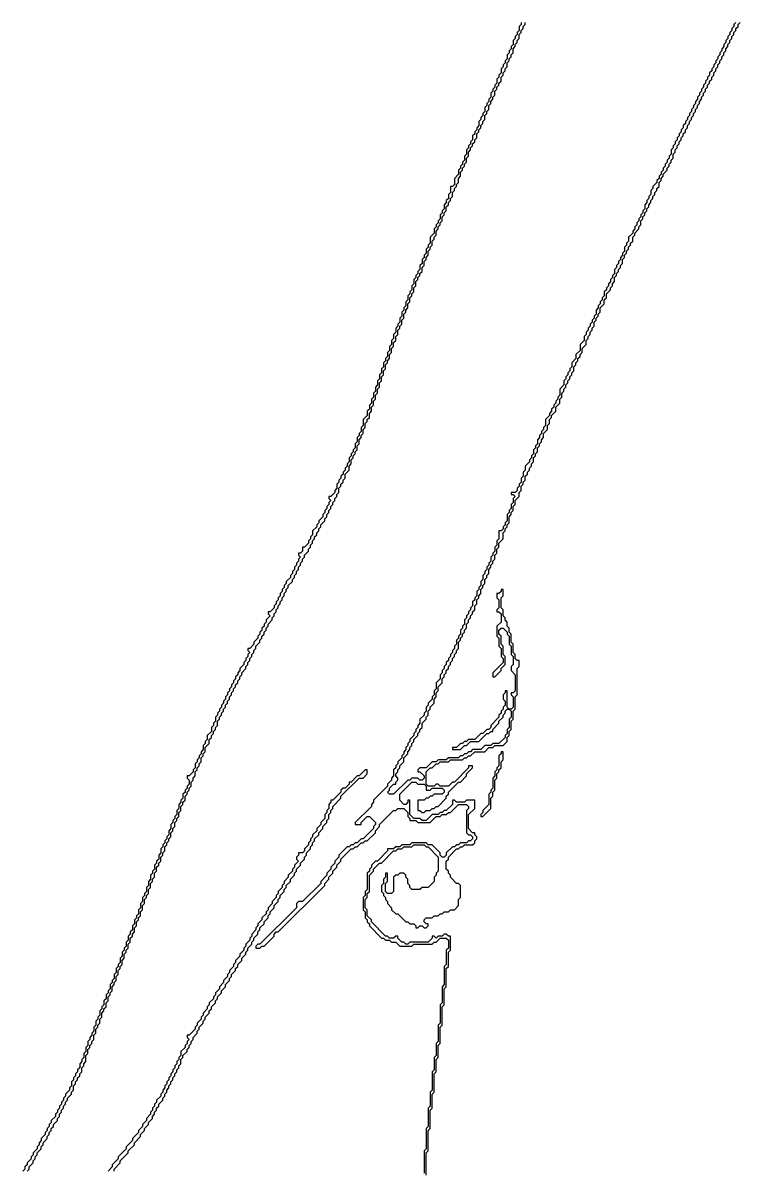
# Model space of a CAD drawing. Header units: metres. Extents: x 0 to 1000, y 0 to 1405.
# Drawn here: x 302.2 to 390.7, y 350.8 to 492.4 of the extents above; entities that cross this region are included whole.
import ezdxf

# ---------------------------------------------------------------- set-up
doc = ezdxf.new("R2010")
doc.units = ezdxf.units.M

msp = doc.modelspace()

# ---------------------------------------------------------------- linework, layer by layer
for points in [[(363.75, 492.5), (363.75, 492.25), (363.5, 492), (363.5, 491.5), (363.25, 491.25), (363.25, 491), (363, 490.75), (363, 490.5), (362.75, 490.25), (362.75, 489.75), (362.5, 489.5), (362.5, 489.25), (362.25, 489), (362.25, 488.75), (362, 488.5), (362, 488), (361.75, 487.75), (361.75, 487.5), (361.5, 487.25), (361.5, 487), (361.25, 486.75), (361.25, 486.25), (361, 486), (361, 485.75), (360.75, 485.5), (360.75, 485), (360.5, 484.75), (360.5, 484.5), (360.25, 484.25), (360.25, 484), (360, 483.75), (360, 483.25), (359.75, 483), (359.75, 482.75), (359.5, 482.5), (359.5, 482.25), (359.25, 482), (359.25, 481.5), (359, 481.25), (359, 481), (358.75, 480.75), (358.75, 480.5), (358.5, 480.25), (358.5, 479.75), (358.25, 479.5), (358.25, 479.25), (358, 479), (358, 478.75), (357.75, 478.5), (357.75, 478), (357.5, 477.75), (357.5, 477.5), (357.25, 477.25), (357.25, 477), (357, 476.75), (357, 476.25), (356.75, 476), (356.75, 475.5), (356.5, 475.25), (356.5, 475), (356.25, 474.75), (356.25, 474.5), (356, 474.25), (356, 473.75), (355.5, 473.25), (355.5, 472.5), (355.25, 472.25), (355, 472.25), (355, 471.5), (354.75, 471.25), (354.75, 470.75), (354.5, 470.5), (354.5, 470.25), (354.25, 470), (354.25, 469.5), (354, 469.25), (354, 469), (353.75, 468.75), (353.75, 468.25), (353.5, 468), (353.5, 467.75), (353.25, 467.5), (353.25, 467.25), (353, 467), (353, 466.5), (352.5, 466), (352.5, 465.25), (352.25, 465), (352.25, 464.75), (352, 464.5), (352, 464), (351.75, 463.75), (351.75, 463.5), (351.5, 463.25), (351.5, 462.75), (351.25, 462.5), (351.25, 462), (351, 461.75), (351, 461.5), (350.75, 461.25), (350.75, 461), (350.5, 460.75), (350.5, 460.25), (350.25, 460), (350.25, 459.5), (350, 459.25), (350, 459), (349.75, 458.75), (349.75, 458.25), (349.5, 458), (349.5, 457.5), (349.25, 457.25), (349.25, 457), (349, 456.75), (349, 456.25), (348.75, 456), (348.75, 455.5), (348.5, 455.25), (348.5, 455), (348.25, 454.75), (348.25, 454.25), (348, 454), (348, 453.5), (347.75, 453.25), (347.75, 452.75), (347.5, 452.5), (347.5, 452), (347.25, 451.75), (347.25, 451.25), (347, 451), (347, 450.75), (346.75, 450.5), (346.75, 450), (346.5, 449.75), (346.5, 449.25), (346.25, 449), (346.25, 448.5), (346, 448.25), (346, 447.75), (345.75, 447.5), (345.75, 447), (345.5, 446.75), (345.5, 446.25), (345.25, 446), (345.25, 445.5), (345, 445.25), (345, 444.75), (344.75, 444.5), (344.75, 444), (344.25, 443.5), (344.25, 442.75), (344, 442.5), (344, 442), (343.75, 441.75), (343.75, 441.5), (343.5, 441.25), (343.5, 440.75), (343.25, 440.5), (343.25, 440), (343, 439.75), (343, 439.5), (342.75, 439.25), (342.75, 439), (342.5, 438.75), (342.5, 438.25), (342.25, 438), (342.25, 437.75), (342, 437.5), (342, 437.25), (341.75, 437), (341.75, 436.75), (341.5, 436.5), (341.5, 436.25), (341.25, 436), (341.25, 435.75), (341, 435.5), (341, 435), (340.75, 434.75), (340.75, 434.5), (340.25, 434), (340, 434), (340, 433.75), (340.25, 433.5), (340, 433.25), (340, 433), (339.75, 432.75), (339.75, 432.5), (339.5, 432.25), (339.5, 432), (339.25, 431.75), (339.25, 431.5), (338.75, 431), (338.75, 430.75), (338.5, 430.5), (338.5, 430.25), (338, 429.75), (338, 429.25), (337.75, 429), (337.75, 428.75), (337.5, 428.5), (337.5, 428.25), (337, 427.75), (336.75, 427.75), (336.75, 427.25), (336.5, 427), (336.25, 427), (336.25, 426.75), (336.5, 426.5), (336.25, 426.25), (336.25, 426), (336, 425.75), (336, 425.5), (335.75, 425.25), (335.75, 425), (335.5, 424.75), (335.5, 424.5), (335.25, 424.25), (335.25, 424), (334.75, 423.5), (334.75, 423.25), (334.5, 423), (334.5, 422.75), (334.25, 422.5), (334.25, 422.25), (334, 422), (334, 421.75), (333.75, 421.5), (333.75, 421.25), (333.5, 421), (333.5, 420.75), (333.25, 420.5), (333.25, 420.25), (332.75, 419.75), (332.5, 419.75), (332.5, 419.5), (332.75, 419.25), (332.25, 418.75), (332.25, 418.5), (332, 418.25), (332, 418), (331.75, 417.75), (331.75, 417.5), (331.5, 417.25), (331.5, 417), (331.25, 416.75), (331.25, 416.5), (330.75, 416), (330.75, 415.75), (330.25, 415.25), (330, 415.25), (330, 415), (330.25, 414.75), (330, 414.5), (330, 414.25), (329.75, 414), (329.75, 413.75), (329.5, 413.5), (329.5, 413.25), (329, 412.75), (329, 412.5), (328.75, 412.25), (328.75, 412), (328.5, 411.75), (328.5, 411.5), (328.25, 411.25), (328.25, 411), (328, 410.75), (328, 410.5), (327.75, 410.25), (327.75, 410), (327.5, 409.75), (327.5, 409.5), (327.25, 409.25), (327.25, 409), (327, 408.75), (327, 408.5), (326.75, 408.25), (326.75, 408), (326.5, 407.75), (326.5, 407.5), (326.25, 407.25), (326.25, 407), (326, 406.75), (326, 406.25), (325.75, 406), (325.75, 405.75), (325.5, 405.5), (325.5, 405), (325, 404.5), (325, 404), (324.75, 403.75), (324.75, 403.5), (324.5, 403.25), (324.5, 402.75), (324.25, 402.5), (324.25, 402.25), (324, 402), (324, 401.75), (323.75, 401.5), (323.75, 401.25), (323.5, 401), (323.5, 400.5), (323.25, 400.25), (323.25, 400), (322.75, 399.5), (322.5, 399.5), (322.5, 399.25), (322.75, 399), (322.75, 398.5), (322.5, 398.25), (322.5, 398), (322.25, 397.75), (322.25, 397.5), (322, 397.25), (322, 396.75), (321.75, 396.5), (321.75, 396.25), (321.5, 396), (321.5, 395.5), (321.25, 395.25), (321.25, 394.75), (321, 394.5), (321, 394.25), (320.75, 394), (320.75, 393.75), (320.5, 393.5), (320.5, 393), (320.25, 392.75), (320.25, 392.25), (320, 392), (320, 391.75), (319.75, 391.5), (319.75, 391.25), (319.5, 391), (319.5, 390.75), (319.25, 390.5), (319.25, 390), (319, 389.75), (319, 389.25), (318.75, 389), (318.75, 388.75), (318.5, 388.5), (318.5, 388), (318.25, 387.75), (318.25, 387.5), (318, 387.25), (318, 386.75), (317.75, 386.5), (317.75, 386), (317.5, 385.75), (317.5, 385.25), (317.25, 385), (317.25, 384.75), (317, 384.5), (317, 384), (316.75, 383.75), (316.75, 383.25), (316.5, 383), (316.5, 382.5), (316.25, 382.25), (316.25, 382), (316, 381.75), (316, 381.25), (315.75, 381), (315.75, 380.5), (315.5, 380.25), (315.5, 380), (315.25, 379.75), (315.25, 379.25), (315, 379), (315, 378.5), (314.75, 378.25), (314.75, 378), (314.5, 377.75), (314.5, 377.25), (314.25, 377), (314.25, 376.5), (314, 376.25), (314, 376), (313.75, 375.75), (313.75, 375.25), (313.5, 375), (313.5, 374.5), (313.25, 374.25), (313.25, 374), (313, 373.75), (313, 373.25), (312.75, 373), (312.75, 372.75), (312.5, 372.5), (312.5, 372), (312.25, 371.75), (312.25, 371.25), (312, 371), (312, 370.75), (311.75, 370.5), (311.75, 370), (311.5, 369.75), (311.5, 369.5), (311.25, 369.25), (311.25, 368.75), (311, 368.5), (311, 368), (310.75, 367.75), (310.75, 367.5), (310.5, 367.25), (310.5, 367), (310.25, 366.75), (310.25, 366.25), (310, 366), (310, 365.5), (309.75, 365.25), (309.75, 364.75), (309.5, 364.5), (309.5, 364.25), (309.25, 364), (309.25, 363.5), (309, 363.25), (309, 363), (308.75, 362.75), (308.75, 362.5), (308.5, 362.25), (308.5, 362), (308.25, 361.75), (308.25, 361.25), (308, 361), (308, 360.75), (307.5, 360.25), (307.5, 360), (307.25, 359.75), (307.25, 359.5), (307, 359.25), (307, 359), (306.75, 358.75), (306.75, 358.5), (306.5, 358.25), (306.5, 358), (306.25, 357.75), (306.25, 357.5), (305.75, 357), (305.75, 356.75), (305.5, 356.5), (305.5, 356.25), (305.25, 356), (305.25, 355.75), (305, 355.5), (305, 355.25), (304.5, 354.75), (304.5, 354.5), (304.25, 354.25), (304.25, 354), (304, 353.75), (304, 353.5), (303.5, 353), (303.5, 352.75), (303.25, 352.5), (303.25, 352.25), (302.75, 351.75), (302.75, 351.5), (302.5, 351.25), (302.5, 351), (302.25, 350.75)], [(302.75, 350.75), (303, 351), (303, 351.25), (303.5, 351.75), (303.5, 352), (303.75, 352.25), (303.75, 352.5), (304, 352.75), (304, 353), (304.5, 353.5), (304.5, 353.75), (304.75, 354), (304.75, 354.25), (305.25, 354.75), (305.25, 355), (305.5, 355.25), (305.5, 355.5), (305.75, 355.75), (305.75, 356), (306, 356.25), (306, 356.5), (306.5, 357), (306.5, 357.25), (306.75, 357.5), (306.75, 357.75), (307, 358), (307, 358.25), (307.25, 358.5), (307.25, 358.75), (307.5, 359), (307.5, 359.25), (307.75, 359.5), (307.75, 359.75), (308.25, 360.25), (308.25, 360.5), (308.5, 360.75), (308.5, 361.25), (308.75, 361.5), (308.75, 361.75), (309, 362), (309, 362.25), (309.25, 362.5), (309.25, 362.75), (309.5, 363), (309.5, 363.5), (309.75, 363.75), (309.75, 364), (310, 364.25), (310, 365), (310.25, 365.25), (310.25, 365.75), (310.5, 366), (310.5, 366.25), (310.75, 366.5), (310.75, 366.75), (311, 367), (311, 367.5), (311.25, 367.75), (311.25, 368.25), (311.5, 368.5), (311.5, 368.75), (311.75, 369), (311.75, 369.5), (312, 369.75), (312, 370.25), (312.25, 370.5), (312.25, 370.75), (312.5, 371), (312.5, 371.5), (312.75, 371.75), (312.75, 372.25), (313, 372.5), (313, 372.75), (313.25, 373), (313.25, 373.5), (313.5, 373.75), (313.5, 374), (313.75, 374.25), (313.75, 374.75), (314, 375), (314, 375.5), (314.25, 375.75), (314.25, 376), (314.5, 376.25), (314.5, 376.75), (314.75, 377), (314.75, 377.5), (315, 377.75), (315, 378), (315.25, 378.25), (315.25, 378.75), (315.5, 379), (315.5, 379.5), (315.75, 379.75), (315.75, 380), (316, 380.25), (316, 380.75), (316.25, 381), (316.25, 381.5), (316.5, 381.75), (316.5, 382), (316.75, 382.25), (316.75, 382.75), (317, 383), (317, 383.5), (317.25, 383.75), (317.25, 384.25), (317.5, 384.5), (317.5, 384.75), (317.75, 385), (317.75, 385.5), (318, 385.75), (318, 386.25), (318.25, 386.5), (318.25, 386.75), (318.5, 387), (318.5, 387.5), (318.75, 387.75), (318.75, 388.25), (319, 388.5), (319, 388.75), (319.25, 389), (319.25, 389.5), (319.5, 389.75), (319.5, 390), (319.75, 390.25), (319.75, 390.75), (320, 391), (320, 391.25), (320.25, 391.5), (320.25, 391.75), (320.5, 392), (320.5, 392.5), (320.75, 392.75), (320.75, 393), (321, 393.25), (321, 393.75), (321.25, 394), (321.25, 394.25), (321.5, 394.5), (321.5, 395), (321.75, 395.25), (321.75, 395.75), (322, 396), (322, 396.25), (322.25, 396.5), (322.25, 397), (322.5, 397.25), (322.5, 397.5), (322.75, 397.75), (322.75, 398), (323, 398.25), (323, 398.75), (323.25, 399), (323.25, 399.25), (323.5, 399.5), (323.5, 400), (323.75, 400.25), (323.75, 400.5), (324, 400.75), (324, 401), (324.25, 401.25), (324.25, 401.75), (324.5, 402), (324.5, 402.25), (324.75, 402.5), (324.75, 403), (325.25, 403.5), (325.25, 404), (325.5, 404.25), (325.5, 404.5), (325.75, 404.75), (325.75, 405), (326, 405.25), (326, 405.5), (326.25, 405.75), (326.25, 406.25), (326.5, 406.5), (326.5, 406.75), (326.75, 407), (326.75, 407.25), (327, 407.5), (327, 407.75), (327.25, 408), (327.25, 408.25), (327.5, 408.5), (327.5, 408.75), (327.75, 409), (327.75, 409.25), (328, 409.5), (328, 409.75), (328.25, 410), (328.25, 410.25), (328.5, 410.5), (328.5, 410.75), (328.75, 411), (328.75, 411.25), (329, 411.5), (329, 411.75), (329.25, 412), (329.25, 412.25), (329.75, 412.75), (329.75, 413), (330, 413.25), (330, 413.5), (330.25, 413.75), (330.25, 414), (330.5, 414.25), (330.5, 414.5), (330.75, 414.75), (330.75, 415), (331, 415.25), (331, 415.5), (331.5, 416), (331.5, 416.25), (331.75, 416.5), (331.75, 416.75), (332, 417), (332, 417.25), (332.25, 417.5), (332.25, 417.75), (332.5, 418), (332.5, 418.25), (333, 418.75), (333, 419), (333.25, 419.25), (333.25, 419.5), (333.5, 419.75), (333.5, 420), (333.75, 420.25), (333.75, 420.5), (334, 420.75), (334, 421), (334.25, 421.25), (334.25, 421.5), (334.5, 421.75), (334.5, 422), (334.75, 422.25), (334.75, 422.5), (335, 422.75), (335, 423), (335.5, 423.5), (335.5, 423.75), (335.75, 424), (335.75, 424.25), (336, 424.5), (336, 424.75), (336.25, 425), (336.25, 425.25), (336.5, 425.5), (336.5, 425.75), (336.75, 426), (336.75, 426.25), (337, 426.5), (337, 426.75), (337.5, 427.25), (337.5, 427.5), (337.75, 427.75), (337.75, 428), (338, 428.25), (338, 428.5), (338.25, 428.75), (338.25, 429), (338.5, 429.25), (338.5, 429.5), (338.75, 429.75), (338.75, 430), (339, 430.25), (339, 430.5), (339.5, 431), (339.5, 431.25), (339.75, 431.5), (339.75, 431.75), (340, 432), (340, 432.25), (340.25, 432.5), (340.25, 432.75), (340.5, 433), (340.5, 433.25), (340.75, 433.5), (340.75, 433.75), (341, 434), (341, 434.25), (341.25, 434.5), (341.25, 435), (341.5, 435.25), (341.5, 435.5), (341.75, 435.75), (341.75, 436), (342, 436.25), (342, 436.75), (342.5, 437.25), (342.5, 437.75), (342.75, 438), (342.75, 438.5), (343, 438.75), (343, 439), (343.25, 439.25), (343.25, 439.5), (343.5, 439.75), (343.5, 440.25), (343.75, 440.5), (343.75, 441), (344, 441.25), (344, 441.5), (344.25, 441.75), (344.25, 442.25), (344.5, 442.5), (344.5, 443), (344.75, 443.25), (344.75, 443.5), (345, 443.75), (345, 444.25), (345.25, 444.5), (345.25, 445), (345.5, 445.25), (345.5, 445.75), (345.75, 446), (345.75, 446.5), (346, 446.75), (346, 447.25), (346.25, 447.5), (346.25, 448), (346.5, 448.25), (346.5, 448.75), (346.75, 449), (346.75, 449.5), (347, 449.75), (347, 450.25), (347.25, 450.5), (347.25, 450.75), (347.5, 451), (347.5, 451.5), (347.75, 451.75), (347.75, 452.25), (348, 452.5), (348, 453), (348.25, 453.25), (348.25, 453.75), (348.5, 454), (348.5, 454.5), (348.75, 454.75), (348.75, 455), (349, 455.25), (349, 455.75), (349.25, 456), (349.25, 456.5), (349.5, 456.75), (349.5, 457), (349.75, 457.25), (349.75, 457.75), (350, 458), (350, 458.5), (350.25, 458.75), (350.25, 459), (350.5, 459.25), (350.5, 459.75), (350.75, 460), (350.75, 460.5), (351, 460.75), (351, 461), (351.25, 461.25), (351.25, 461.5), (351.5, 461.75), (351.5, 462.25), (351.75, 462.5), (351.75, 463), (352, 463.25), (352, 463.5), (352.25, 463.75), (352.25, 464.25), (352.5, 464.5), (352.5, 464.75), (352.75, 465), (352.75, 465.5), (353, 465.75), (353, 466), (353.25, 466.25), (353.25, 466.75), (353.5, 467), (353.5, 467.25), (353.75, 467.5), (353.75, 467.75), (354, 468), (354, 468.5), (354.25, 468.75), (354.25, 469), (354.5, 469.25), (354.5, 469.75), (354.75, 470), (354.75, 470.25), (355, 470.5), (355, 470.75), (355.25, 471), (355.25, 471.5), (355.5, 471.75), (355.5, 472), (355.75, 472.25), (355.75, 472.5), (356, 472.75), (356, 473.25), (356.25, 473.5), (356.25, 474), (356.5, 474.25), (356.5, 474.5), (356.75, 474.75), (356.75, 475), (357, 475.25), (357, 475.75), (357.25, 476), (357.25, 476.5), (357.5, 476.75), (357.5, 477), (357.75, 477.25), (357.75, 477.5), (358, 477.75), (358, 478), (358.25, 478.25), (358.25, 478.75), (358.5, 479), (358.5, 479.25), (358.75, 479.5), (358.75, 479.75), (359, 480), (359, 480.25), (359.25, 480.5), (359.25, 481), (359.5, 481.25), (359.5, 481.5), (359.75, 481.75), (359.75, 482.25), (360, 482.5), (360, 482.75), (360.25, 483), (360.25, 483.25), (360.5, 483.5), (360.5, 484), (360.75, 484.25), (360.75, 484.5), (361, 484.75), (361, 485), (361.25, 485.25), (361.25, 485.75), (361.5, 486), (361.5, 486.25), (361.75, 486.5), (361.75, 486.75), (362, 487), (362, 487.5), (362.25, 487.75), (362.25, 488), (362.5, 488.25), (362.5, 488.5), (362.75, 488.75), (362.75, 489.25), (363, 489.5), (363, 489.75), (363.25, 490), (363.25, 490.25), (363.5, 490.5), (363.5, 491), (363.75, 491.25), (363.75, 491.5), (364, 491.75), (364, 492), (364.25, 492.25), (364.25, 492.5)], [(390.25, 492.5), (390, 492.25), (390, 492), (389.75, 491.75), (389.75, 491.5), (389.5, 491.25), (389.5, 491), (389.25, 490.75), (389.25, 490.5), (389, 490.25), (389, 490), (388.75, 489.75), (388.75, 489.5), (388.5, 489.25), (388.5, 489), (388.25, 488.75), (388.25, 488.5), (388, 488.25), (388, 488), (387.75, 487.75), (387.75, 487.5), (387.5, 487.25), (387.5, 487), (387.25, 486.75), (387.25, 486.5), (387, 486.25), (387, 486), (386.75, 485.75), (386.75, 485.5), (386.5, 485.25), (386.5, 485), (386.25, 484.75), (386.25, 484.5), (386, 484.25), (386, 484), (385.75, 483.75), (385.75, 483.5), (385.5, 483.25), (385.5, 483), (385.25, 482.75), (385.25, 482.5), (385, 482.25), (385, 482), (384.75, 481.75), (384.75, 481.5), (384.5, 481.25), (384.5, 481), (384.25, 480.75), (384.25, 480.5), (384, 480.25), (384, 480), (383.75, 479.75), (383.75, 479.5), (383.5, 479.25), (383.5, 479), (383.25, 478.75), (383.25, 478.5), (383, 478.25), (383, 478), (382.75, 477.75), (382.75, 477.5), (382.5, 477.25), (382.5, 477), (382.25, 476.75), (382.25, 476.25), (382, 476), (382, 475.75), (381.75, 475.5), (381.75, 475.25), (381.5, 475), (381.5, 474.75), (381.25, 474.5), (381.25, 474.25), (381, 474), (381, 473.75), (380.75, 473.5), (380.75, 473.25), (380.5, 473), (380.5, 472.75), (380, 472.25), (380, 472), (379.75, 471.75), (379.75, 471.25), (379.5, 471), (379.5, 470.75), (379.25, 470.5), (379.25, 470.25), (379, 470), (379, 469.5), (378.75, 469.25), (378.75, 469), (378.5, 468.75), (378.5, 468.5), (378.25, 468.25), (378.25, 468), (378, 467.75), (378, 467.5), (377.75, 467.25), (377.75, 467), (377.5, 466.75), (377.5, 466.5), (377, 466), (377, 465.5), (376.75, 465.25), (376.75, 465), (376.5, 464.75), (376.5, 464.25), (376.25, 464), (376.25, 463.75), (376, 463.5), (376, 463.25), (375.75, 463), (375.75, 462.75), (375.5, 462.5), (375.5, 462.25), (375.25, 462), (375.25, 461.5), (375, 461.25), (375, 461), (374.75, 460.75), (374.75, 460.5), (374.5, 460.25), (374.5, 460), (374.25, 459.75), (374.25, 459.5), (374, 459.25), (374, 458.75), (373.75, 458.5), (373.75, 458.25), (373.5, 458), (373.5, 457.75), (373.25, 457.5), (373.25, 457.25), (373, 457), (373, 456.5), (372.75, 456.25), (372.75, 456), (372.5, 455.75), (372.5, 455.5), (372.25, 455.25), (372.25, 455), (372, 454.75), (372, 454.5), (371.75, 454.25), (371.75, 454), (371.5, 453.75), (371.5, 453.25), (371, 452.75), (371, 452), (370.5, 451.5), (370.5, 451), (370, 450.5), (370, 450), (369.75, 449.75), (369.75, 449.5), (369.5, 449.25), (369.5, 449), (369.25, 448.75), (369.25, 448.5), (369, 448.25), (369, 447.75), (368.5, 447.25), (368.5, 446.5), (368.25, 446.25), (368.25, 446), (368, 445.75), (368, 445.5), (367.75, 445.25), (367.75, 445), (367.5, 444.75), (367.5, 444.5), (367.25, 444.25), (367.25, 444), (366.75, 443.5), (366.75, 442.75), (366.5, 442.5), (366.5, 442.25), (366.25, 442), (366.25, 441.75), (366, 441.5), (366, 441.25), (365.75, 441), (365.75, 440.5), (365.5, 440.25), (365.5, 440), (365.25, 439.75), (365.25, 439.25), (365, 439), (365, 438.75), (364.75, 438.5), (364.75, 438.25), (364.25, 437.75), (364.25, 437.25), (364, 437), (364, 436.5), (363.75, 436.25), (363.75, 435.75), (363.5, 435.5), (363.5, 435.25), (363.25, 435), (363.25, 434.75), (363, 434.5), (362.5, 434.5), (362.5, 434.25), (362.75, 434.25), (363, 434), (362.75, 433.75), (362.75, 433.25), (362.5, 433), (362.5, 432.5), (362.25, 432.25), (362.25, 432), (362, 431.75), (362, 431), (361.75, 430.75), (361.75, 430.5), (361.5, 430.25), (361.5, 430), (361.25, 429.75), (361, 429.75), (361, 428.75), (360.75, 428.5), (360.75, 428), (360.5, 427.75), (360.5, 427.25), (360.25, 427), (360.25, 426.75), (360, 426.5), (360, 426), (359.75, 425.75), (359.75, 425.5), (359.5, 425.25), (359.5, 425), (359.25, 424.75), (359.25, 424.5), (359, 424.25), (359, 423.75), (358.75, 423.5), (358.75, 423), (358.5, 422.75), (358.5, 422.5), (358.25, 422.25), (358.25, 421.75), (358, 421.5), (358, 421.25), (357.75, 421), (357.75, 420.5), (357.5, 420.25), (357.5, 420), (357.25, 419.75), (357.25, 419.5), (357, 419.25), (357, 419), (356.75, 418.75), (356.75, 418.25), (356.5, 418), (356.5, 417.75), (356.25, 417.5), (356.25, 417), (356, 416.75), (356, 416.5), (355.75, 416.25), (355.75, 415.75), (355.5, 415.5), (355.5, 415.25), (355.25, 415), (355.25, 414.75), (355, 414.5), (355, 414.25), (354.75, 414), (354.75, 413.75), (354.5, 413.5), (354.5, 413.25), (354.25, 413), (354.25, 412.75), (354, 412.5), (354, 412.25), (353.75, 412), (353.75, 411.5), (353.25, 411), (353.25, 410.25), (353, 410), (353, 409.5), (352.75, 409.25), (352.75, 409), (352.25, 408.5), (352.25, 408.25), (352, 408), (352, 407.5), (351.75, 407.25), (351.75, 407), (351.25, 406.5), (351.25, 406), (351, 405.75), (351, 405.5), (350.75, 405.25), (350.75, 405), (350.5, 404.75), (350.5, 404.5), (350, 404), (350, 403.75), (349.75, 403.5), (349.75, 403.25), (349.5, 403), (349.5, 402.75), (349.25, 402.5), (349.25, 402.25), (349, 402), (349, 401.75), (348.5, 401.25), (348.5, 401), (348.25, 400.75), (348.25, 400.5), (348, 400.25), (348, 399.5), (347.75, 399.25), (347.75, 399), (347.25, 398.5), (347.25, 398.25), (345.5, 396.5), (345.5, 396.25), (345.25, 396), (345.25, 395.75), (343.25, 393.75), (343.25, 393.5), (344, 393.5), (344, 393.75), (344.75, 394.5), (345, 394.5), (345.75, 393.75), (345.75, 393.5), (345.5, 393.25), (345.5, 393), (344.25, 391.75), (344, 391.75), (343.5, 391.25), (343.25, 391.25), (343, 391), (342.75, 391), (342.5, 390.75), (342.25, 390.75), (341.25, 389.75), (341.25, 389.5), (340.75, 389), (340.75, 388.75), (340.25, 388.25), (340.25, 388), (339.75, 387.5), (339.75, 387.25), (339, 386.5), (339, 386.25), (336.75, 384), (336.25, 384), (336, 383.75), (336, 383.25), (331.5, 378.75), (331.25, 378.75), (331, 378.5), (331, 378.25), (331.5, 378.25), (331.75, 378.5), (332, 378.5), (333.25, 379.75), (333.25, 380), (333.5, 380.25), (333.75, 380.25), (339.5, 386), (339.5, 386.25), (340, 386.75), (340, 387), (340.5, 387.5), (340.5, 387.75), (341, 388.25), (341, 388.5), (341.5, 389), (341.5, 389.25), (342.75, 390.5), (343, 390.5), (343.25, 390.75), (343.5, 390.75), (344, 391.25), (344.25, 391.25), (344.5, 391.5), (344.75, 391.5), (345.75, 392.5), (345.75, 392.75), (346.25, 393.25), (346.25, 393.5), (348, 395.25), (348.25, 395.25), (348.5, 395.5), (349.25, 395.5), (349.75, 395), (349.75, 394.5), (350, 394.25), (350, 394), (350.75, 394), (351, 393.75), (352.5, 393.75), (353.25, 394.5), (353.75, 394.5), (354, 394.75), (354.5, 394.75), (354.75, 395), (355, 395), (356, 396), (357, 396), (357.25, 395.75), (357.25, 395.5), (357, 395.25), (357, 392.5), (357.25, 392.25), (357.5, 392.25), (357.75, 392), (357.75, 391.75), (357.5, 391.5), (357.25, 391.5), (357, 391.25), (356.25, 391.25), (356, 391), (355.75, 391), (355.5, 390.75), (355.25, 390.75), (354.5, 390), (354.5, 389.75), (354.25, 389.5), (354, 389.5), (353.75, 389.75), (353.75, 390), (352.75, 391), (352.25, 391), (352, 391.25), (350.25, 391.25), (350, 391), (349, 391), (348.75, 390.75), (348.25, 390.75), (348, 390.5), (347.25, 390.5), (347.25, 390.25), (346, 389), (345.75, 389), (345.25, 388.5), (345.25, 388.25), (345, 388), (345, 387.75), (344.75, 387.5), (344.75, 385.5), (344.5, 385.25), (344.5, 384.75), (344.25, 384.5), (344.25, 383), (344.5, 382.75), (344.5, 382), (344.75, 381.75), (344.75, 381.5), (345, 381.25), (345, 381), (346.5, 379.5), (346.75, 379.5), (347, 379.25), (347.5, 379.25), (347.75, 379), (348.25, 379), (348.75, 378.5), (350.25, 378.5), (350.5, 378.75), (352.75, 378.75), (353, 379), (353.25, 379), (353.75, 379.5), (354.5, 379.5), (354.75, 379.25), (354.75, 378.25), (354.5, 378), (354.5, 376.25), (354.25, 376), (354.25, 373.75), (354, 373.5), (354, 371.5), (353.75, 371.25), (353.75, 369), (353.5, 368.75), (353.5, 366.75), (353.25, 366.5), (353.25, 365), (353, 364.75), (353, 363.25), (352.75, 363), (352.75, 360.75), (352.5, 360.5), (352.5, 358.75), (352.25, 358.5), (352.25, 356.25), (352, 356), (352, 353.5), (351.75, 353.25), (351.75, 350.5)], [(352, 350.25), (352, 353), (352.25, 353.25), (352.25, 355.75), (352.5, 356), (352.5, 358.25), (352.75, 358.5), (352.75, 360.25), (353, 360.5), (353, 362.75), (353.25, 363), (353.25, 364.5), (353.5, 364.75), (353.5, 366.25), (353.75, 366.5), (353.75, 368.5), (354, 368.75), (354, 371), (354.25, 371.25), (354.25, 373.25), (354.5, 373.5), (354.5, 375.75), (354.75, 376), (354.75, 377.75), (355, 378), (355, 379.75), (354.75, 379.75), (354.5, 380), (354.25, 380), (354, 379.75), (353.5, 379.75), (353.25, 379.5), (353, 379.75), (352.75, 379.75), (352.75, 379.5), (352.25, 379), (350, 379), (349.75, 378.75), (349.5, 378.75), (349.25, 379), (349, 379), (348.5, 379.5), (348.5, 379.75), (348.25, 379.75), (348, 379.5), (347.5, 379.5), (347.25, 379.75), (347, 379.75), (345.25, 381.5), (345.25, 381.75), (344.75, 382.25), (344.75, 383), (344.5, 383.25), (344.5, 384.25), (344.75, 384.5), (344.75, 385), (345, 385.25), (345, 387.25), (345.5, 387.75), (345.5, 388), (346.25, 388.75), (346.5, 388.75), (348, 390.25), (348.25, 390.25), (348.5, 390.5), (349, 390.5), (349.25, 390.75), (350.25, 390.75), (350.5, 391), (351.75, 391), (352, 390.75), (352.25, 390.75), (353.5, 389.5), (353.5, 387.75), (353.25, 387.5), (353.25, 387.25), (353, 387), (353, 386.5), (352.25, 385.75), (351.5, 385.75), (351.25, 385.5), (350.25, 385.5), (350, 385.75), (350, 386), (349.75, 386.25), (349.75, 386.75), (349.5, 387), (349.5, 387.25), (349.25, 387.5), (348.75, 387.5), (348.5, 387.25), (348.25, 387.25), (348, 387), (348, 385.25), (347.75, 385), (347.25, 385), (347, 385.25), (347, 386.25), (347.25, 386.5), (347.25, 387.5), (347, 387.5), (347, 387), (346.75, 386.75), (346.75, 386.25), (346.5, 386), (346.5, 385.25), (346.75, 385), (346.75, 384.75), (347, 384.5), (347, 384.25), (347.25, 384), (347.25, 383.75), (347.75, 383.25), (347.75, 383), (348.25, 382.5), (348.5, 382.5), (349.5, 381.5), (349.75, 381.5), (350, 381.25), (350.5, 381.25), (350.75, 381), (350.75, 380.75), (351, 380.75), (351.25, 381), (351.5, 381), (351.75, 380.75), (352, 380.75), (352.25, 381), (352.25, 381.25), (352, 381.25), (351.75, 381.5), (351.75, 381.75), (352, 382), (352.75, 382), (353, 382.25), (353.5, 382.25), (353.75, 382.5), (354, 382.5), (354.25, 382.75), (354.75, 382.75), (355, 383), (355.5, 383), (356, 383.5), (356, 384.25), (356.25, 384.5), (356.25, 386), (356, 386.25), (355.75, 386.25), (355, 387), (355, 387.25), (354.75, 387.5), (354.75, 387.75), (354.5, 388), (354.5, 389), (354.75, 389.25), (354.75, 389.5), (355.75, 390.5), (356, 390.5), (356.25, 390.75), (356.5, 390.75), (356.75, 391), (357.75, 391), (358, 391.25), (358, 391.5), (358.25, 391.75), (358.25, 392), (358, 392.25), (358, 392.5), (357.75, 392.5), (357.25, 393), (357.25, 394.75), (358, 395.5), (358, 396.5), (357, 396.5), (356.75, 396.25), (355.75, 396.25), (355.5, 396.5), (355.25, 396.5), (355.25, 396), (354.5, 395.25), (354.25, 395.25), (354, 395), (353.75, 395), (353.5, 394.75), (352.75, 394.75), (352, 394), (351.5, 394), (351.25, 394.25), (350.5, 394.25), (350, 394.75), (350, 396.5), (349.75, 396.5), (349.75, 396.25), (349.5, 396), (349.25, 396), (348.75, 396.5), (348.75, 397.25), (350.25, 398.75), (350.75, 398.75), (351, 398.5), (351.75, 398.5), (352, 398.25), (352, 397.75), (352.5, 397.75), (352.75, 398), (354, 398), (354.25, 397.75), (354.25, 397.5), (354, 397.25), (353, 397.25), (352.75, 397), (352.5, 397), (352.25, 396.75), (352, 396.75), (351.75, 396.5), (351, 396.5), (351, 395.25), (351.25, 395.25), (351.5, 395), (351.75, 395), (352, 395.25), (352.5, 395.25), (352.75, 395.5), (353, 395.5), (353.25, 395.75), (353.5, 395.75), (354.5, 396.75), (354.5, 397), (354.75, 397.25), (354.75, 397.5), (356, 398.75), (356.25, 398.75), (357, 399.5), (357, 399.75), (357.75, 400.5), (357.75, 400.75), (357.25, 400.75), (357.25, 400.5), (355.5, 398.75), (355.25, 398.75), (354.75, 398.25), (353.75, 398.25), (353.5, 398.5), (353.25, 398.5), (353, 398.25), (352.25, 398.25), (352, 398.5), (352, 400), (352.5, 400.5), (352.75, 400.5), (353.25, 401), (353.5, 401), (353.75, 401.25), (354.75, 401.25), (355, 401.5), (356.5, 401.5), (356.75, 401.75), (357, 401.75), (357.25, 402), (357.5, 402), (358, 402.5), (359.25, 402.5), (359.75, 403), (360.25, 403), (360.5, 403.25), (361.5, 403.25), (362, 403.75), (362, 404.25), (362.25, 404.5), (362.25, 405), (362.5, 405.25), (362.5, 406.25), (362.75, 406.5), (362.75, 407.5), (363, 407.75), (363, 409.25), (363.25, 409.5), (363.25, 412.75), (363.5, 413), (363.5, 413.75), (363.25, 413.75), (363, 414), (363, 414.5), (362.75, 414.75), (362.75, 415.75), (362.5, 416), (362.5, 417), (362.25, 417.25), (362.25, 417.75), (362, 418), (362, 418.5), (361.75, 418.75), (361.75, 419), (361.5, 419.25), (361.5, 420), (361.25, 420.25), (361.25, 421.5), (361.5, 421.75), (361.5, 422.5), (361.25, 422.5), (361.25, 422.25), (361, 422), (360.75, 422), (360.75, 421.5), (361, 421.25), (361, 420.25), (360.75, 420), (360.75, 419.75), (361, 419.75), (361.25, 419.5), (361.25, 418.5), (360.75, 418), (360.75, 416.75), (361, 416.5), (361, 415.5), (361.25, 415.25), (361.25, 414.25), (361.5, 414), (361.5, 413.5), (360.25, 412.25), (360.25, 411.75), (360.5, 411.75), (361.25, 412.5), (361.25, 412.75), (361.75, 413.25), (361.75, 414.25), (361.5, 414.5), (361.5, 415.5), (361.25, 415.75), (361.25, 416.75), (361, 417), (361, 417.5), (361.25, 417.75), (361.5, 417.75), (362, 417.25), (362, 417), (362.25, 416.75), (362.25, 415.75), (362.5, 415.5), (362.5, 414.5), (362.75, 414.25), (362.75, 413.25), (362.5, 413), (362.5, 412.5), (363, 412), (363, 410), (362.75, 409.75), (362.5, 409.75), (362.5, 409.5), (362.75, 409.25), (362.75, 408), (362.5, 407.75), (362.25, 407.75), (362, 408), (362, 410), (361.75, 410), (361.75, 409.75), (361.5, 409.5), (361.5, 409), (361.75, 408.75), (361.75, 408.25), (361.5, 408), (361.5, 407.75), (361.25, 407.5), (361.25, 407.25), (361, 407), (361, 406.75), (360, 405.75), (360, 405.5), (359.75, 405.25), (359.5, 405.25), (359, 404.75), (358.75, 404.75), (358, 404), (357.25, 404), (357, 403.75), (356.75, 403.75), (356.5, 403.5), (356.25, 403.5), (355.75, 403), (355.25, 403), (355.25, 402.75), (356.25, 402.75), (356.75, 403.25), (357, 403.25), (357.5, 403.75), (358.5, 403.75), (359.5, 404.75), (359.75, 404.75), (360, 405), (360.25, 405), (360.25, 405.25), (361, 406), (361, 406.25), (361.5, 406.75), (361.5, 407), (361.75, 407.25), (361.75, 407.5), (362, 407.75), (362.25, 407.75), (362.5, 407.5), (362.5, 406.75), (362.25, 406.5), (362.25, 405.5), (362, 405.25), (362, 404.75), (361.75, 404.5), (361.75, 404.25), (361, 403.5), (360.25, 403.5), (360, 403.25), (359.25, 403.25), (358.75, 402.75), (357.75, 402.75), (357.5, 402.5), (357.25, 402.5), (357, 402.25), (356.75, 402.25), (356.5, 402), (356.25, 402), (356, 401.75), (354.75, 401.75), (354.5, 401.5), (353.5, 401.5), (353.25, 401.25), (352.75, 401.25), (352, 400.5), (351.25, 400.5), (351, 400.25), (351, 400), (351.25, 400), (351.75, 399.5), (351.75, 399.25), (351.5, 399), (351.25, 399), (351, 399.25), (350.25, 399.25), (350, 399), (349.75, 399), (348, 397.25), (347.5, 397.25), (347.25, 397.5), (347.5, 397.75), (347.5, 398), (348, 398.5), (348.25, 398.5), (348.25, 398.75), (348.5, 399), (348.5, 399.25), (348.25, 399.5), (348.25, 399.75), (348.5, 400), (348.5, 400.25), (348.75, 400.5), (348.75, 400.75), (349.25, 401.25), (349.25, 401.75), (349.75, 402.25), (349.75, 402.5), (350, 402.75), (350, 403), (350.25, 403.25), (350.25, 403.5), (350.5, 403.75), (350.5, 404), (351, 404.5), (351, 404.75), (351.25, 405), (351.25, 405.25), (351.5, 405.5), (351.5, 406), (352, 406.5), (352, 406.75), (352.25, 407), (352.25, 407.5), (352.5, 407.75), (352.5, 408), (353, 408.5), (353, 409), (353.25, 409.25), (353.25, 409.75), (353.5, 410), (353.5, 410.5), (354, 411), (354, 411.5), (354.25, 411.75), (354.25, 412), (354.5, 412.25), (354.5, 412.5), (354.75, 412.75), (354.75, 413), (355, 413.25), (355, 413.5), (355.25, 413.75), (355.25, 414), (355.5, 414.25), (355.5, 414.5), (355.75, 414.75), (355.75, 415), (356, 415.25), (356, 416), (356.25, 416.25), (356.25, 416.5), (356.5, 416.75), (356.5, 417), (356.75, 417.25), (356.75, 417.5), (357, 417.75), (357, 418.25), (357.25, 418.5), (357.25, 418.75), (357.5, 419), (357.5, 419.25), (357.75, 419.5), (357.75, 419.75), (358, 420), (358, 420.5), (358.25, 420.75), (358.25, 421.25), (358.5, 421.5), (358.5, 421.75), (358.75, 422), (358.75, 422.5), (359, 422.75), (359, 423), (359.25, 423.25), (359.25, 423.75), (359.5, 424), (359.5, 424.25), (359.75, 424.5), (359.75, 425), (360, 425.25), (360, 425.5), (360.25, 425.75), (360.25, 426), (360.5, 426.25), (360.5, 426.75), (360.75, 427), (360.75, 427.5), (361, 427.75), (361, 428.25), (361.5, 428.75), (361.5, 429.5), (361.75, 429.75), (361.75, 430), (362, 430.25), (362, 430.5), (362.25, 430.75), (362.25, 431.5), (362.5, 431.75), (362.5, 432), (362.75, 432.25), (362.75, 432.75), (363, 433), (363, 433.5), (363.5, 434), (363.5, 434.5), (363.75, 434.75), (363.75, 435.25), (364, 435.5), (364, 435.75), (364.25, 436), (364.25, 436.5), (364.5, 436.75), (364.5, 437), (364.75, 437.25), (364.75, 437.5), (365, 437.75), (365, 438), (365.25, 438.25), (365.25, 438.75), (365.5, 439), (365.5, 439.25), (365.75, 439.5), (365.75, 440), (366, 440.25), (366, 440.5), (366.25, 440.75), (366.25, 441), (366.5, 441.25), (366.5, 441.75), (367, 442.25), (367, 442.75), (367.25, 443), (367.25, 443.5), (367.5, 443.75), (367.5, 444), (368, 444.5), (368, 445), (368.5, 445.5), (368.5, 446), (368.75, 446.25), (368.75, 446.75), (369, 447), (369, 447.25), (369.25, 447.5), (369.25, 447.75), (369.5, 448), (369.5, 448.25), (369.75, 448.5), (369.75, 448.75), (370, 449), (370, 449.25), (370.25, 449.5), (370.25, 450), (370.5, 450.25), (370.5, 450.5), (370.75, 450.75), (370.75, 451), (371, 451.25), (371, 451.5), (371.25, 451.75), (371.25, 452.25), (371.75, 452.75), (371.75, 453.25), (372, 453.5), (372, 453.75), (372.25, 454), (372.25, 454.25), (372.5, 454.5), (372.5, 454.75), (372.75, 455), (372.75, 455.5), (373, 455.75), (373, 456), (373.25, 456.25), (373.25, 456.5), (373.5, 456.75), (373.5, 457.25), (374, 457.75), (374, 458.25), (374.25, 458.5), (374.25, 459), (374.75, 459.5), (374.75, 459.75), (375, 460), (375, 460.25), (375.25, 460.5), (375.25, 461), (375.5, 461.25), (375.5, 461.5), (375.75, 461.75), (375.75, 462), (376, 462.25), (376, 462.5), (376.25, 462.75), (376.25, 463.25), (376.5, 463.5), (376.5, 463.75), (376.75, 464), (376.75, 464.25), (377, 464.5), (377, 464.75), (377.25, 465), (377.25, 465.25), (377.5, 465.5), (377.5, 466), (377.75, 466.25), (377.75, 466.5), (378.25, 467), (378.25, 467.25), (378.5, 467.5), (378.5, 468), (378.75, 468.25), (378.75, 468.5), (379, 468.75), (379, 469), (379.25, 469.25), (379.25, 469.5), (379.5, 469.75), (379.5, 470), (379.75, 470.25), (379.75, 470.5), (380, 470.75), (380, 471), (380.25, 471.25), (380.25, 471.5), (380.5, 471.75), (380.5, 472), (380.75, 472.25), (380.75, 472.75), (381, 473), (381, 473.25), (381.25, 473.5), (381.25, 473.75), (381.75, 474.25), (381.75, 474.5), (382, 474.75), (382, 475), (382.25, 475.25), (382.25, 475.5), (382.5, 475.75), (382.5, 476.25), (382.75, 476.5), (382.75, 476.75), (383, 477), (383, 477.25), (383.25, 477.5), (383.25, 477.75), (383.5, 478), (383.5, 478.25), (383.75, 478.5), (383.75, 478.75), (384, 479), (384, 479.25), (384.25, 479.5), (384.25, 479.75), (384.5, 480), (384.5, 480.25), (384.75, 480.5), (384.75, 480.75), (385, 481), (385, 481.25), (385.25, 481.5), (385.25, 481.75), (385.5, 482), (385.5, 482.25), (385.75, 482.5), (385.75, 482.75), (386, 483), (386, 483.25), (386.25, 483.5), (386.25, 483.75), (386.5, 484), (386.5, 484.25), (386.75, 484.5), (386.75, 484.75), (387, 485), (387, 485.25), (387.25, 485.5), (387.25, 485.75), (387.5, 486), (387.5, 486.25), (387.75, 486.5), (387.75, 486.75), (388, 487), (388, 487.25), (388.25, 487.5), (388.25, 487.75), (388.5, 488), (388.5, 488.25), (388.75, 488.5), (388.75, 488.75), (389, 489), (389, 489.25), (389.25, 489.5), (389.25, 489.75), (389.5, 490), (389.5, 490.25), (389.75, 490.5), (389.75, 490.75), (390, 491), (390, 491.25), (390.25, 491.5), (390.25, 491.75), (390.5, 492), (390.5, 492.25), (390.75, 492.5)], [(313.5, 350.75), (313.5, 351), (314.25, 351.75), (314.25, 352), (315.25, 353), (315.25, 353.25), (316, 354), (316, 354.25), (316.75, 355), (316.75, 355.25), (317.25, 355.75), (317.25, 356), (317.75, 356.5), (317.75, 356.75), (318.25, 357.25), (318.25, 357.5), (318.5, 357.75), (318.5, 358), (318.75, 358.25), (318.75, 358.5), (319, 358.75), (319, 359), (319.5, 359.5), (319.5, 359.75), (319.75, 360), (319.75, 360.25), (320, 360.5), (320, 360.75), (320.25, 361), (320.25, 361.25), (320.5, 361.5), (320.5, 361.75), (320.75, 362), (320.75, 362.25), (321, 362.5), (321, 362.75), (321.25, 363), (321.25, 363.25), (321.5, 363.5), (321.5, 363.75), (321.75, 364), (321.75, 364.5), (322, 364.75), (322, 365), (322.5, 365.5), (322.5, 365.75), (322.75, 366), (322.75, 366.25), (323, 366.5), (323, 366.75), (323.25, 367), (323.25, 367.25), (323.75, 367.75), (323.75, 368), (324, 368.25), (324, 368.5), (324.5, 369), (324.5, 369.25), (324.75, 369.5), (324.75, 369.75), (325.25, 370.25), (325.25, 370.5), (325.5, 370.75), (325.5, 371), (326, 371.5), (326, 371.75), (326.25, 372), (326.25, 372.25), (326.75, 372.75), (326.75, 373), (327.25, 373.5), (327.25, 373.75), (327.75, 374.25), (327.75, 374.5), (328, 374.75), (328, 375), (328.5, 375.5), (328.5, 375.75), (328.75, 376), (328.75, 376.25), (329.25, 376.75), (329.25, 377), (329.75, 377.5), (329.75, 377.75), (330, 378), (330, 378.25), (330.5, 378.75), (330.5, 379), (330.75, 379.25), (330.75, 379.5), (331.25, 380), (331.25, 380.25), (331.5, 380.5), (331.5, 380.75), (332, 381.25), (332, 381.5), (332.5, 382), (332.5, 382.25), (332.75, 382.5), (332.75, 382.75), (333.25, 383.25), (333.25, 383.5), (333.75, 384), (333.75, 384.25), (334, 384.5), (334, 384.75), (334.5, 385.25), (334.5, 385.5), (334.75, 385.75), (334.75, 386), (335.25, 386.5), (335.25, 386.75), (335.75, 387.25), (335.75, 387.5), (336, 387.75), (336, 388), (336.5, 388.5), (336.5, 388.75), (337, 389.25), (337, 389.5), (337.25, 389.75), (337.25, 390), (337.75, 390.5), (337.75, 390.75), (338, 391), (338, 391.25), (338.25, 391.5), (338.25, 391.75), (338.75, 392.25), (338.75, 392.5), (339.25, 393), (339.25, 393.25), (339.75, 393.75), (339.75, 394), (340, 394.25), (340, 394.75), (340.25, 395), (340.25, 395.25), (340.5, 395.5), (340.5, 395.75), (341.5, 396.75), (341.5, 397), (343.75, 399.25), (344.25, 399.25), (344.75, 399.75), (344.75, 400.25), (344.5, 400.25), (343.75, 399.5), (343.5, 399.5), (342.75, 398.75), (342.5, 398.75), (342.5, 398.5), (342, 398), (341.75, 398), (341.5, 397.75), (341.5, 397.5), (340.5, 396.5), (340.25, 396.5), (340.25, 396.25), (340, 396), (340, 395.5), (339.75, 395.25), (339.75, 395), (339.5, 394.75), (339.5, 394.25), (339, 393.75), (339, 393.5), (338.5, 393), (338.5, 392.75), (338, 392.25), (338, 392), (337.75, 391.75), (337.75, 391.5), (337.5, 391.25), (337.5, 391), (337, 390.5), (337, 390.25), (336.75, 390), (336.25, 390), (336.25, 389.75), (336, 389.5), (336, 389.25), (336.25, 389), (335.75, 388.5), (335.75, 388.25), (335.5, 388), (335.5, 387.75), (335, 387.25), (335, 387), (334.5, 386.5), (334.5, 386.25), (334.25, 386), (334.25, 385.75), (333.75, 385.25), (333.75, 385), (333.5, 384.75), (333.5, 384.5), (333, 384), (333, 383.75), (332.5, 383.25), (332.5, 383), (332.25, 382.75), (332.25, 382.5), (331.75, 382), (331.75, 381.75), (331.25, 381.25), (331.25, 381), (331, 380.75), (331, 380.5), (330.5, 380), (330.5, 379.75), (330.25, 379.5), (330.25, 379.25), (329.75, 378.75), (329.75, 378.5), (329.5, 378.25), (329.5, 378), (329, 377.5), (329, 377.25), (328.5, 376.75), (328.5, 376.5), (328.25, 376.25), (328.25, 376), (327.75, 375.5), (327.75, 375.25), (327.5, 375), (327.5, 374.75), (327, 374.25), (327, 374), (326.5, 373.5), (326.5, 373.25), (326, 372.75), (326, 372.5), (325.75, 372.25), (325.75, 372), (325.25, 371.5), (325.25, 371.25), (325, 371), (325, 370.75), (324.5, 370.25), (324.5, 370), (324.25, 369.75), (324.25, 369.5), (323.75, 369), (323.75, 368.75), (323.5, 368.5), (323.5, 368.25), (322.75, 367.5), (322.5, 367.5), (322.5, 367.25), (322.75, 367), (322.5, 366.75), (322.5, 366.5), (322.25, 366.25), (322.25, 366), (321.75, 365.5), (321.75, 365), (321.5, 364.75), (321.5, 364.5), (321.25, 364.25), (321.25, 364), (321, 363.75), (321, 363.5), (320.75, 363.25), (320.75, 363), (320.5, 362.75), (320.5, 362.5), (320.25, 362.25), (320.25, 362), (320, 361.75), (320, 361.5), (319.75, 361.25), (319.75, 361), (319.5, 360.75), (319.5, 360.5), (319.25, 360.25), (319.25, 360), (318.75, 359.5), (318.75, 359.25), (318.5, 359), (318.5, 358.75), (318.25, 358.5), (318.25, 358.25), (318, 358), (318, 357.75), (317.5, 357.25), (317.5, 357), (317, 356.5), (317, 356.25), (316.5, 355.75), (316.5, 355.5), (315.75, 354.75), (315.75, 354.5), (315, 353.75), (315, 353.5), (314, 352.5), (314, 352.25), (313.25, 351.5), (313.25, 351.25), (312.75, 350.75)]]:
    msp.add_lwpolyline(points)
msp.add_lwpolyline([(361.25, 402.5), (361.25, 402.25), (361, 402), (361, 400.75), (360.75, 400.5), (360.75, 400.25), (360.5, 400), (360.5, 399.5), (360.25, 399.25), (360.25, 398), (360, 397.75), (360, 397.5), (359.75, 397.25), (359.75, 396), (359, 395.25), (359, 395), (358.75, 394.75), (358.75, 394.5), (359, 394.5), (360, 395.5), (360, 396.75), (360.25, 397), (360.25, 397.5), (360.5, 397.75), (360.5, 399), (360.75, 399.25), (360.75, 399.75), (361, 400), (361, 400.25), (361.25, 400.5), (361.25, 401.25), (361.5, 401.5), (361.5, 402.5)], close=True)

doc.saveas('drawing.dxf')
